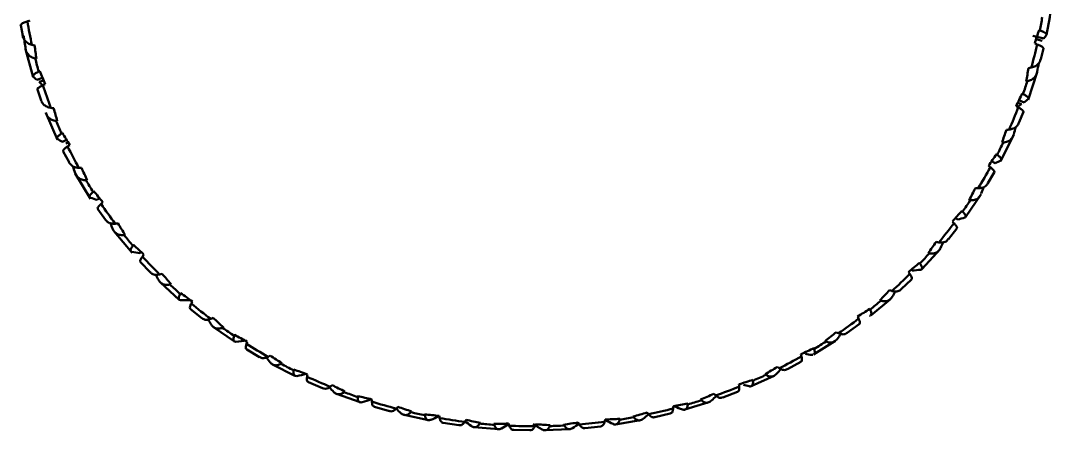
# Model space of a CAD drawing. Header units: millimetres. Extents: x -2161 to -582, y -4625 to -3434.
# Drawn here: x -1713.74 to -1706.89, y -4565.97 to -4563.24 of the extents above; entities that cross this region are included whole.
import ezdxf

# ---------------------------------------------------------------- set-up
doc = ezdxf.new("R2010")
doc.units = ezdxf.units.MM
doc.header["$LTSCALE"] = 0.5
doc.layers.add('AM_0', color=7, linetype='Continuous', lineweight=50)

msp = doc.modelspace()

# ---------------------------------------------------------------- linework, layer by layer
at = {"layer": 'AM_0'}
for p, q in [((-1713.7362, -4563.2751), (-1713.7224, -4563.3455)), ((-1707.013, -4563.3448), (-1706.9401, -4563.3638)), ((-1706.992, -4563.3677), (-1706.9511, -4563.3784)), ((-1713.7038, -4563.4332), (-1713.653, -4563.6194)), ((-1706.9615, -4563.5004), (-1706.9436, -4563.429)), ((-1707.0448, -4563.7699), (-1706.9845, -4563.5862)), ((-1713.591, -4563.625), (-1713.6295, -4563.6385)), ((-1713.584, -4563.6414), (-1713.6142, -4563.652)), ((-1713.6253, -4563.7029), (-1713.5998, -4563.7754)), ((-1707.1143, -4563.7902), (-1707.0897, -4563.8001)), ((-1707.1062, -4563.7737), (-1707.0721, -4563.7874)), ((-1713.5693, -4563.8575), (-1713.4919, -4564.0355)), ((-1707.1064, -4563.924), (-1707.0766, -4563.8512)), ((-1707.2274, -4564.1782), (-1707.1409, -4564.0039)), ((-1713.4316, -4564.0363), (-1713.4581, -4564.0497)), ((-1713.4214, -4564.0531), (-1713.4365, -4564.0607)), ((-1713.4533, -4564.1126), (-1713.4153, -4564.1853)), ((-1707.2873, -4564.1775), (-1707.2647, -4564.1903)), ((-1713.3743, -4564.2607), (-1713.2717, -4564.427)), ((-1707.312, -4564.3248), (-1707.2695, -4564.2526)), ((-1713.2122, -4564.4242), (-1713.2284, -4564.4352)), ((-1707.4612, -4564.5496), (-1707.3566, -4564.3976)), ((-1713.2235, -4564.4967), (-1713.1728, -4564.5672)), ((-1707.5272, -4564.5552), (-1707.5142, -4564.5649)), ((-1707.4619, -4564.5509), (-1707.4654, -4564.5526)), ((-1707.5741, -4564.6951), (-1707.519, -4564.6259)), ((-1713.1147, -4564.6443), (-1712.9966, -4564.7867)), ((-1707.752, -4564.8958), (-1707.6276, -4564.76)), ((-1712.9445, -4564.7879), (-1712.9367, -4564.781)), ((-1712.94, -4564.8481), (-1712.877, -4564.9142)), ((-1707.8215, -4564.8991), (-1707.8161, -4564.9043)), ((-1707.8876, -4565.0281), (-1707.8203, -4564.9641)), ((-1712.8081, -4564.9831), (-1712.6828, -4565.0978)), ((-1712.6102, -4565.0993), (-1712.6119, -4565.1013)), ((-1708.0903, -4565.2018), (-1707.9601, -4565.0938)), ((-1712.6082, -4565.1604), (-1712.5336, -4565.2199)), ((-1708.0938, -4565.2041), (-1708.0989, -4565.2046)), ((-1712.4552, -4565.2792), (-1712.317, -4565.375)), ((-1708.2464, -4565.3176), (-1708.168, -4565.261)), ((-1708.47, -4565.4622), (-1708.3278, -4565.3733)), ((-1712.2341, -4565.4277), (-1712.1492, -4565.4785)), ((-1708.6438, -4565.5584), (-1708.5556, -4565.511)), ((-1708.4752, -4565.4644), (-1708.481, -4565.4643)), ((-1712.0629, -4565.5272), (-1711.9144, -4565.6034)), ((-1711.8245, -4565.645), (-1711.7308, -4565.6856)), ((-1708.8841, -4565.6721), (-1708.7325, -4565.6031)), ((-1711.6385, -4565.7227), (-1711.4822, -4565.7786)), ((-1709.0721, -4565.7461), (-1708.976, -4565.7096)), ((-1709.3249, -4565.8275), (-1709.1665, -4565.779)), ((-1711.3871, -4565.8085), (-1711.2869, -4565.8372)), ((-1711.1899, -4565.8622), (-1711.0283, -4565.8974)), ((-1709.5234, -4565.8773), (-1709.4215, -4565.8531)), ((-1710.9297, -4565.915), (-1710.8253, -4565.9308)), ((-1709.7845, -4565.9256), (-1709.6216, -4565.8978)), ((-1710.7256, -4565.9432), (-1710.5612, -4565.9575)), ((-1710.4609, -4565.9624), (-1710.3547, -4565.9648)), ((-1710.2543, -4565.9644), (-1710.0894, -4565.9577)), ((-1709.9892, -4565.9498), (-1709.8839, -4565.9387))]:
    msp.add_line(p, q, dxfattribs=at)
at = {"layer": 'AM_0', "flags": 128}
for points in [[(-1713.6755, -4563.2446), (-1713.6775, -4563.2453), (-1713.6796, -4563.2459), (-1713.6816, -4563.2466), (-1713.6837, -4563.2473), (-1713.6857, -4563.2479), (-1713.6878, -4563.2486), (-1713.6899, -4563.2492), (-1713.6919, -4563.2499)], [(-1706.9663, -4563.31), (-1706.9671, -4563.3097), (-1706.9679, -4563.3094), (-1706.9687, -4563.3091), (-1706.9695, -4563.3088), (-1706.9703, -4563.3085), (-1706.9711, -4563.3082), (-1706.9719, -4563.3079), (-1706.9727, -4563.3076)], [(-1706.9853, -4563.4022), (-1706.9873, -4563.4014), (-1706.9893, -4563.4007), (-1706.9913, -4563.3999), (-1706.9933, -4563.3991), (-1706.9953, -4563.3984), (-1706.9973, -4563.3976), (-1706.9993, -4563.3969), (-1707.0013, -4563.3961)], [(-1713.6322, -4563.499), (-1713.6335, -4563.4879), (-1713.6349, -4563.4768), (-1713.6363, -4563.4657), (-1713.6376, -4563.4546), (-1713.639, -4563.4435), (-1713.6404, -4563.4324), (-1713.6417, -4563.4213), (-1713.6431, -4563.4102)], [(-1713.6101, -4563.5802), (-1713.6108, -4563.5805), (-1713.6116, -4563.5809), (-1713.6123, -4563.5813), (-1713.6131, -4563.5816), (-1713.6138, -4563.582), (-1713.6146, -4563.5824), (-1713.6153, -4563.5827), (-1713.6161, -4563.5831)], [(-1707.0783, -4563.7315), (-1707.0791, -4563.7311), (-1707.0798, -4563.7307), (-1707.0805, -4563.7303), (-1707.0812, -4563.7299), (-1707.082, -4563.7295), (-1707.0827, -4563.7291), (-1707.0834, -4563.7287), (-1707.0841, -4563.7283)], [(-1713.4594, -4563.9901), (-1713.4601, -4563.9906), (-1713.4608, -4563.991), (-1713.4615, -4563.9915), (-1713.4621, -4563.9919), (-1713.4628, -4563.9924), (-1713.4635, -4563.9929), (-1713.4642, -4563.9933), (-1713.4648, -4563.9938)], [(-1707.2508, -4564.1348), (-1707.2515, -4564.1344), (-1707.2521, -4564.1339), (-1707.2527, -4564.1334), (-1707.2534, -4564.1329), (-1707.254, -4564.1324), (-1707.2547, -4564.1319), (-1707.2553, -4564.1314), (-1707.256, -4564.131)], [(-1713.2504, -4564.3771), (-1713.251, -4564.3777), (-1713.2516, -4564.3782), (-1713.2521, -4564.3787), (-1713.2527, -4564.3793), (-1713.2533, -4564.3798), (-1713.2539, -4564.3803), (-1713.2545, -4564.3809), (-1713.2551, -4564.3814)], [(-1707.4805, -4564.5125), (-1707.4811, -4564.5119), (-1707.4816, -4564.5114), (-1707.4822, -4564.5108), (-1707.4827, -4564.5103), (-1707.4833, -4564.5097), (-1707.4838, -4564.5091), (-1707.4844, -4564.5086), (-1707.4849, -4564.508)], [(-1712.9868, -4564.734), (-1712.9873, -4564.7346), (-1712.9878, -4564.7352), (-1712.9883, -4564.7358), (-1712.9888, -4564.7364), (-1712.9892, -4564.737), (-1712.9897, -4564.7376), (-1712.9902, -4564.7382), (-1712.9907, -4564.7388)], [(-1707.7632, -4564.8575), (-1707.7637, -4564.8568), (-1707.7641, -4564.8562), (-1707.7645, -4564.8556), (-1707.765, -4564.855), (-1707.7654, -4564.8543), (-1707.7659, -4564.8537), (-1707.7663, -4564.8531), (-1707.7668, -4564.8525)], [(-1712.6737, -4565.054), (-1712.674, -4565.0546), (-1712.6744, -4565.0553), (-1712.6748, -4565.0559), (-1712.6751, -4565.0566), (-1712.6755, -4565.0573), (-1712.6759, -4565.0579), (-1712.6763, -4565.0586), (-1712.6766, -4565.0592)], [(-1708.0936, -4565.1633), (-1708.0939, -4565.1626), (-1708.0943, -4565.1619), (-1708.0946, -4565.1613), (-1708.0949, -4565.1606), (-1708.0952, -4565.1599), (-1708.0956, -4565.1592), (-1708.0959, -4565.1586), (-1708.0962, -4565.1579)], [(-1712.3167, -4565.3312), (-1712.317, -4565.3319), (-1712.3172, -4565.3326), (-1712.3175, -4565.3333), (-1712.3177, -4565.334), (-1712.318, -4565.3347), (-1712.3182, -4565.3354), (-1712.3185, -4565.3361), (-1712.3187, -4565.3368)]]:
    msp.add_lwpolyline(points, dxfattribs=at)
at = {"layer": 'AM_0'}
for centre, radius, start, end in [((-1709.894, -4562.7258), 3.0336, 348.34265, 351.92445), ((-1710.7425, -4562.7538), 2.9908, 189.54775, 192.58804), ((-1709.9006, -4562.7546), 2.9864, 349.28215, 350.98495), ((-1772.3609, -4542.2515), 68.6948, 342.072967, 342.150556), ((-1711.4792, -4554.5779), 9.0934, 256.11467, 256.2337), ((-1709.9175, -4562.751), 3.0037, 344.44825, 347.47987), ((-1710.7242, -4562.7495), 3.0096, 194.38556, 196.07961), ((-1711.4711, -4554.6033), 9.1544, 256.29849, 256.34552), ((-1663.8239, -4542.3773), 54.1131, 203.06814, 203.16697), ((-1817.6828, -4544.0235), 112.3522, 349.940447, 349.986146), ((-1708.7896, -4554.7636), 8.9683, 281.23507, 281.35509), ((-1701.4697, -4588.7068), 27.8127, 115.79734, 115.83195), ((-1710.701, -4562.7423), 3.0339, 197.87171, 200.88313), ((-1709.9393, -4562.7447), 3.0264, 340.96913, 342.65692), ((-1708.7996, -4554.7886), 9.0292, 281.12232, 281.16973), ((-1750.8707, -4542.4317), 48.691, 333.95285, 334.06293), ((-1719.6638, -4586.7257), 26.1196, 61.27516, 61.31164), ((-1712.5078, -4555.1421), 8.7423, 263.24821, 263.37), ((-1642.4436, -4544.1716), 73.7411, 195.457942, 195.527777), ((-1709.9655, -4562.735), 3.0543, 336.18613, 339.18412), ((-1710.6738, -4562.7315), 3.0632, 202.66076, 204.33498), ((-1712.4942, -4555.1662), 8.8032, 263.43629, 263.4844), ((-1677.8272, -4542.505), 41.6085, 211.08867, 211.21805), ((-1766.342, -4544.2301), 62.359, 341.46311, 341.545869), ((-1707.8004, -4555.3736), 8.6177, 274.06409, 274.18683), ((-1700.4487, -4583.2764), 23.1707, 124.01576, 124.05616), ((-1710.6431, -4562.7169), 3.0972, 206.10489, 209.07515), ((-1709.9952, -4562.7215), 3.087, 332.75165, 334.41728), ((-1707.8159, -4555.397), 8.6786, 273.9488, 273.99728), ((-1739.3769, -4542.533), 38.7069, 325.94388, 326.08332), ((-1713.4222, -4555.8287), 8.3936, 270.4926, 270.61702), ((-1668.2318, -4544.295), 49.306, 203.83759, 203.94275), ((-1710.0276, -4562.7039), 3.1238, 328.03781, 330.99118), ((-1720.3323, -4581.4796), 21.6307, 52.93729, 52.98015), ((-1713.4034, -4555.8507), 8.4545, 270.68473, 270.73387), ((-1710.6102, -4562.6981), 3.1351, 210.82635, 212.4749), ((-1747.0936, -4544.3093), 44.4728, 333.08959, 333.20652), ((-1706.9291, -4556.0989), 8.2708, 266.76737, 266.89268), ((-1686.3036, -4542.5644), 34.6688, 218.98928, 219.14572), ((-1700.3039, -4578.485), 19.0535, 132.55912, 132.60692), ((-1710.5759, -4562.6753), 3.1763, 214.2168, 217.13755), ((-1710.0616, -4562.6822), 3.1641, 324.65871, 326.29715), ((-1706.9495, -4556.12), 8.3317, 266.64969, 266.69918), ((-1732.0426, -4542.5727), 32.9277, 318.06313, 318.2283), ((-1714.2135, -4556.617), 8.0522, 277.89103, 278.01788), ((-1680.7351, -4544.2989), 38.1918, 212.09381, 212.23079), ((-1710.0962, -4562.6566), 3.2072, 320.02579, 322.92771), ((-1720.2506, -4576.9818), 17.7535, 44.26612, 44.31694), ((-1714.1901, -4556.6362), 8.1132, 278.0869, 278.13699), ((-1710.5413, -4562.6485), 3.2201, 218.85821, 220.47762), ((-1692.1496, -4542.5753), 30.417, 226.76034, 226.94004), ((-1736.847, -4544.2746), 35.6355, 324.85363, 325.00097), ((-1706.1829, -4556.9179), 7.9339, 259.30087, 259.42852), ((-1700.6881, -4574.5476), 15.6392, 141.44008, 141.49683), ((-1710.5072, -4562.6182), 3.2656, 222.18825, 225.05547), ((-1710.1305, -4562.6272), 3.2524, 316.70783, 318.31649), ((-1706.2077, -4556.9359), 7.995, 259.18102, 259.23142), ((-1726.7988, -4542.5717), 29.3027, 310.31662, 310.50366), ((-1714.8776, -4557.4835), 7.7267, 285.48874, 285.61771), ((-1688.2754, -4544.2011), 32.1062, 220.20157, 220.36623), ((-1710.1636, -4562.5948), 3.2987, 312.16062, 315.00863), ((-1719.7523, -4573.3544), 14.5994, 35.25667, 35.31696), ((-1714.8503, -4557.4992), 7.7881, 285.68788, 285.73879), ((-1710.4747, -4562.585), 3.3122, 226.74412, 228.33336), ((-1730.3269, -4544.1459), 30.5999, 316.7762, 316.94965), ((-1705.564, -4557.8064), 7.6169, 251.61924, 251.74887), ((-1696.5713, -4542.56), 27.6634, 234.40288, 234.60194), ((-1701.3132, -4571.4546), 12.9439, 150.64779, 150.71485), ((-1710.1946, -4562.5599), 3.3454, 308.90457, 310.48326), ((-1705.5925, -4557.8207), 7.6785, 251.49755, 251.54872), ((-1710.4444, -4562.5495), 3.3588, 230.01203, 232.82598), ((-1722.7229, -4542.5525), 26.9247, 302.69973, 302.90475), ((-1715.4163, -4558.4038), 7.4295, 293.33078, 293.4614), ((-1693.4739, -4544.0243), 28.454, 228.14884, 228.33671), ((-1710.2229, -4562.5234), 3.3916, 304.44119, 307.23699), ((-1719.0934, -4570.5345), 12.1455, 25.92995, 26.00093), ((-1715.3861, -4558.4154), 7.4916, 293.53245, 293.58399), ((-1710.417, -4562.5127), 3.4046, 234.48359, 236.04392), ((-1725.6588, -4543.9471), 27.5163, 308.86498, 309.06003), ((-1705.0681, -4558.74), 7.3334, 243.67845, 243.80949), ((-1700.1621, -4542.5411), 25.8288, 241.92768, 242.14225), ((-1701.983, -4569.0778), 10.8962, 160.14225, 160.22052), ((-1710.2479, -4562.4863), 3.4363, 301.24326, 302.79398), ((-1705.099, -4558.7499), 7.3959, 243.55546, 243.60717), ((-1710.3931, -4562.4757), 3.4488, 237.69232, 240.45709), ((-1719.3406, -4542.5375), 25.3333, 295.19847, 295.41766), ((-1718.4687, -4568.3806), 10.4309, 16.46468, 16.49711), ((-1715.8389, -4559.3543), 7.1766, 301.4586, 301.59014), ((-1697.4256, -4543.7942), 26.1623, 235.9361, 236.1427), ((-1715.8071, -4559.3612), 7.24, 301.66167, 301.71356), ((-1710.3728, -4562.4392), 3.4905, 242.08678, 243.62142), ((-1710.2692, -4562.4496), 3.4788, 296.85597, 299.60483), ((-1718.4386, -4568.3727), 10.304, 16.33758, 16.41996), ((-1702.5659, -4567.2494), 9.508, 169.7683, 169.80364), ((-1703.2484, -4542.5394), 24.6011, 249.35377, 249.58015), ((-1722.004, -4543.7045), 25.5668, 301.11526, 301.32747), ((-1704.683, -4559.6962), 7.1009, 235.43967, 235.5713), ((-1702.5858, -4567.2494), 9.3927, 169.85238, 169.94217), ((-1710.3564, -4562.4046), 3.5288, 245.24326, 247.96607), ((-1716.3823, -4542.5464), 24.2741, 287.7911, 288.02083), ((-1717.8735, -4566.6991), 8.9686, 6.56173, 6.65555), ((-1717.8881, -4566.6957), 9.0781, 6.70648, 6.74341), ((-1710.2867, -4562.4143), 3.5182, 293.70856, 295.23513), ((-1704.715, -4559.7014), 7.1648, 235.31617, 235.36809), ((-1716.163, -4560.3154), 6.9876, 309.9053, 310.03671), ((-1700.6716, -4543.5376), 24.7095, 243.57493, 243.79593), ((-1716.1312, -4560.3175), 7.0529, 310.10815, 310.15997), ((-1710.3439, -4562.3727), 3.5631, 249.57268, 251.08639), ((-1718.9291, -4543.4447), 24.3371, 293.51181, 293.73694), ((-1704.3882, -4560.6576), 6.9401, 226.87455, 227.00559), ((-1710.3004, -4562.3815), 3.5537, 289.38488, 292.09498), ((-1706.0256, -4542.5723), 23.803, 256.70671, 256.94139), ((-1703.0696, -4565.7985), 8.4294, 179.58579, 179.6255), ((-1703.075, -4565.8063), 8.329, 179.68025, 179.7811), ((-1710.3348, -4562.3446), 3.5926, 252.68695, 255.37745), ((-1713.6821, -4542.5949), 23.6018, 280.45, 280.6868), ((-1710.3104, -4562.3522), 3.5847, 286.27743, 287.78507), ((-1717.4281, -4565.349), 8.1345, 356.86964, 356.9108), ((-1704.4196, -4560.658), 7.0063, 226.75164, 226.80332), ((-1716.4143, -4561.275), 6.8862, 318.68944, 318.81931), ((-1703.5117, -4543.2797), 23.8153, 251.08582, 251.31716), ((-1716.3843, -4561.2722), 6.9544, 318.8899, 318.9411), ((-1710.3289, -4562.3212), 3.6168, 256.96708, 258.46579), ((-1708.6208, -4542.6519), 23.3343, 264.01687, 264.25644), ((-1703.4542, -4564.6), 7.7025, 189.40819, 189.45179), ((-1716.1859, -4543.1919), 23.5994, 286.03123, 286.26532), ((-1704.1552, -4561.6158), 6.8765, 217.97175, 218.10067), ((-1710.3172, -4562.3274), 3.6104, 282.00128, 284.68294), ((-1717.4273, -4565.3583), 8.0385, 356.70834, 356.81289), ((-1703.4473, -4564.611), 7.6134, 189.51191, 189.62265), ((-1710.3255, -4562.3032), 3.635, 260.0515, 262.72101), ((-1716.6262, -4562.2324), 6.901, 327.80806, 327.93464), ((-1706.1267, -4543.0426), 23.322, 258.49597, 258.73386), ((-1716.6002, -4562.2254), 6.9733, 328.00341, 328.05329), ((-1710.3241, -4562.2912), 3.6472, 264.30065, 265.79102), ((-1711.126, -4542.7838), 23.1453, 271.31771, 271.55885), ((-1703.7427, -4563.5477), 7.2511, 199.12155, 199.16836), ((-1703.7259, -4563.5584), 7.1706, 199.23292, 199.35177), ((-1710.3237, -4562.2856), 3.6527, 267.36905, 270.02992), ((-1716.8381, -4563.2032), 7.067, 337.23032, 337.35158), ((-1708.6361, -4542.8433), 23.1423, 265.83708, 266.07797), ((-1716.8184, -4563.1932), 7.145, 337.41744, 337.46521), ((-1710.3237, -4562.2865), 3.6519, 271.60702, 273.09611), ((-1713.62, -4542.9666), 23.225, 278.64421, 278.88357), ((-1703.972, -4562.5669), 7.0148, 208.62678, 208.676), ((-1703.948, -4562.5752), 6.9407, 208.74387, 208.86879), ((-1710.3231, -4562.2941), 3.6443, 274.67398, 277.33897), ((-1717.092, -4564.2242), 7.4278, 346.89414, 347.00798), ((-1711.1284, -4542.6928), 23.2363, 273.1434, 273.38391), ((-1710.3212, -4562.3078), 3.6304, 278.92109, 280.41604), ((-1717.0812, -4564.213), 7.5135, 347.06981, 347.11464), ((-1704.184, -4561.6114), 6.946, 217.85088, 217.9017)]:
    msp.add_arc(centre, radius, start, end, dxfattribs=at)
for major_axis, ratio, start_param, end_param in [((-0.2647, 5.376), 0.642314, 1.697488, 1.713858), ((-3.4555, 0.7084), 0.326194, 2.993628, 3.018174), ((0.3789, 5.3646), 0.641692, 4.553791, 4.564636), ((-3.4495, -0.9168), 0.335831, 0.189126, 0.213671), ((-3.4495, -0.9168), 0.335831, 0.228139, 0.251451), ((-3.4452, 1.0317), 0.341969, 2.857389, 2.877841), ((-3.4452, 1.0317), 0.341969, 2.892309, 2.916854), ((0.6957, 5.3112), 0.638767, 4.509851, 4.5197), ((-3.4353, -1.2387), 0.354297, 0.287668, 0.312214), ((-0.8956, 5.2604), 0.635963, 1.792857, 1.801983), ((-3.4285, 1.3528), 0.361689, 2.795428, 2.819974), ((1.0043, 5.2269), 0.634103, 4.4652, 4.474192), ((-3.4133, -1.5582), 0.375863, 0.381395, 0.40594), ((-3.4032, 1.6713), 0.384052, 2.703496, 2.728042), ((-1.1969, 5.1569), 0.630183, 1.838808, 1.847257), ((1.3011, 5.1131), 0.627707, 4.419528, 4.427809), ((-3.3813, -1.8747), 0.399291, 0.470053, 0.494598), ((-3.3671, 1.9865), 0.407877, 2.616642, 2.641188), ((-1.4845, 5.0249), 0.622675, 1.885686, 1.89374), ((1.5831, 4.9714), 0.619586, 4.372548, 4.380656), ((-3.337, -2.1875), 0.42353, 0.553695, 0.578241), ((-1.7556, 4.8663), 0.613447, 1.933444, 1.941708), ((-3.278, -2.4956), 0.447762, 0.632563, 0.657108), ((1.8477, 4.8038), 0.609747, 4.323986, 4.33237), ((-2.008, 4.6832), 0.602506, 1.982757, 1.991423), ((-3.253, 2.604), 0.45627, 2.46722, 2.482034), ((-3.2022, -2.7979), 0.471387, 0.70699, 0.726578), ((2.093, 4.6125), 0.598197, 4.273589, 4.28245), ((-2.24, 4.4778), 0.589859, 2.033936, 2.043131), ((-3.1708, 2.9039), 0.479571, 2.396878, 2.409101), ((-3.1079, -3.0931), 0.49399, 0.777342, 0.795265), ((2.3174, 4.3997), 0.584945, 4.221114, 4.230686), ((-2.4504, 4.2524), 0.575516, 2.086899, 2.097071), ((2.52, 4.1677), 0.570001, 4.166322, 4.176915), ((-3.0695, 3.1962), 0.501737, 2.324658, 2.340113), ((2.9935, 3.3796), 0.515296, 3.985567, 4.000234), ((-2.6385, 4.0093), 0.559492, 2.14171, 2.153481), ((2.8578, 3.6555), 0.535129, 4.048812, 4.062048), ((-2.8042, 3.7508), 0.541815, 2.195189, 2.21261), ((2.7001, 3.9189), 0.553384, 4.108973, 4.121446), ((-2.9477, 3.4791), 0.522534, 2.260977, 2.274724)]:
    msp.add_ellipse((-1710.3237, -4562.497), major_axis=major_axis, ratio=ratio, start_param=start_param, end_param=end_param, dxfattribs=at)
for points, knots in [([(-1713.7367, -4563.2763), (-1713.7366, -4563.2741), (-1713.7364, -4563.2697), (-1713.7207, -4563.2604), (-1713.7027, -4563.2534), (-1713.6923, -4563.25), (-1713.6919, -4563.2499)], [0, 0, 0, 0, 0.330956, 0.668426, 0.986616, 1, 1, 1, 1]), ([(-1706.9663, -4563.31), (-1706.9582, -4563.3133), (-1706.942, -4563.3199), (-1706.9271, -4563.3291), (-1706.9217, -4563.3353), (-1706.9227, -4563.338), (-1706.923, -4563.3388)], [0, 0, 0, 0, 0.2803892, 0.5605017, 0.8717329, 1, 1, 1, 1]), ([(-1713.6614, -4563.4056), (-1713.6708, -4563.4024), (-1713.6895, -4563.3958), (-1713.7102, -4563.3767), (-1713.7211, -4563.3572), (-1713.7235, -4563.3442), (-1713.7242, -4563.34)], [0, 0, 0, 0, 0.276014, 0.551764, 0.857891, 1, 1, 1, 1]), ([(-1713.6395, -4563.4972), (-1713.6491, -4563.4939), (-1713.6682, -4563.4873), (-1713.6895, -4563.4678), (-1713.7006, -4563.4484), (-1713.7031, -4563.4355), (-1713.7038, -4563.4318)], [0, 0, 0, 0, 0.280389, 0.560502, 0.871733, 1, 1, 1, 1]), ([(-1706.9853, -4563.4022), (-1706.9773, -4563.4054), (-1706.9615, -4563.4119), (-1706.9471, -4563.4208), (-1706.9419, -4563.427), (-1706.943, -4563.4297), (-1706.9434, -4563.4305)], [0, 0, 0, 0, 0.276014, 0.551764, 0.857891, 1, 1, 1, 1]), ([(-1706.9592, -4563.4936), (-1706.9626, -4563.5046), (-1706.9689, -4563.5251), (-1706.9936, -4563.5471), (-1707.0144, -4563.5535), (-1707.0238, -4563.5563)], [0, 0, 0, 0, 0.3862823, 0.7233721, 1, 1, 1, 1]), ([(-1713.6538, -4563.6152), (-1713.6543, -4563.6125), (-1713.6552, -4563.6076), (-1713.6402, -4563.5956), (-1713.6236, -4563.587), (-1713.6161, -4563.5831)], [0, 0, 0, 0, 0.383707, 0.720941, 1, 1, 1, 1]), ([(-1706.9844, -4563.5843), (-1706.988, -4563.5952), (-1706.9947, -4563.6157), (-1707.0199, -4563.6376), (-1707.041, -4563.6439), (-1707.0505, -4563.6468)], [0, 0, 0, 0, 0.383707, 0.720941, 1, 1, 1, 1]), ([(-1713.6249, -4563.7049), (-1713.6255, -4563.7023), (-1713.6268, -4563.6975), (-1713.6123, -4563.6857), (-1713.5959, -4563.6772), (-1713.5885, -4563.6733)], [0, 0, 0, 0, 0.3862823, 0.7233721, 1, 1, 1, 1]), ([(-1707.0783, -4563.7315), (-1707.071, -4563.7358), (-1707.0564, -4563.7444), (-1707.0443, -4563.7553), (-1707.0411, -4563.762), (-1707.0432, -4563.7645), (-1707.0438, -4563.7652)], [0, 0, 0, 0, 0.280389, 0.560502, 0.871733, 1, 1, 1, 1]), ([(-1713.5356, -4563.8237), (-1713.5452, -4563.8217), (-1713.5642, -4563.8176), (-1713.586, -4563.801), (-1713.5972, -4563.786), (-1713.6001, -4563.7765), (-1713.6004, -4563.7756)], [0, 0, 0, 0, 0.309824, 0.619352, 0.962977, 1, 1, 1, 1]), ([(-1713.5005, -4563.9117), (-1713.5103, -4563.9096), (-1713.5297, -4563.9054), (-1713.5524, -4563.8887), (-1713.565, -4563.8708), (-1713.5685, -4563.8584), (-1713.5696, -4563.8547)], [0, 0, 0, 0, 0.280389, 0.560502, 0.871733, 1, 1, 1, 1]), ([(-1707.1106, -4563.8204), (-1707.1034, -4563.8246), (-1707.0891, -4563.833), (-1707.0777, -4563.8435), (-1707.0744, -4563.8494), (-1707.0758, -4563.8513), (-1707.076, -4563.8515)], [0, 0, 0, 0, 0.312546, 0.624795, 0.971439, 1, 1, 1, 1]), ([(-1707.1074, -4563.9236), (-1707.1104, -4563.9306), (-1707.1174, -4563.9467), (-1707.1409, -4563.9628), (-1707.1618, -4563.9666), (-1707.1712, -4563.9682)], [0, 0, 0, 0, 0.299301, 0.684166, 1, 1, 1, 1]), ([(-1713.4933, -4564.0301), (-1713.4948, -4564.0276), (-1713.4977, -4564.0229), (-1713.4861, -4564.0092), (-1713.4715, -4563.9986), (-1713.4648, -4563.9938)], [0, 0, 0, 0, 0.3837073, 0.7209408, 1, 1, 1, 1]), ([(-1707.1404, -4564.0007), (-1707.1449, -4564.0111), (-1707.1534, -4564.0306), (-1707.18, -4564.0492), (-1707.2013, -4564.0528), (-1707.2109, -4564.0545)], [0, 0, 0, 0, 0.383707, 0.720941, 1, 1, 1, 1]), ([(-1713.4523, -4564.1121), (-1713.4532, -4564.1105), (-1713.4554, -4564.1067), (-1713.4451, -4564.0948), (-1713.4308, -4564.0844), (-1713.4244, -4564.0797)], [0, 0, 0, 0, 0.283643, 0.677108, 1, 1, 1, 1]), ([(-1707.2508, -4564.1348), (-1707.2444, -4564.14), (-1707.2317, -4564.1503), (-1707.2226, -4564.1626), (-1707.2216, -4564.1696), (-1707.2248, -4564.1718), (-1707.2257, -4564.1724)], [0, 0, 0, 0, 0.280389, 0.560502, 0.871733, 1, 1, 1, 1]), ([(-1713.35, -4564.222), (-1713.3595, -4564.2211), (-1713.3783, -4564.2193), (-1713.4016, -4564.2062), (-1713.411, -4564.1926), (-1713.4159, -4564.1856)], [0, 0, 0, 0, 0.325775, 0.65124, 1, 1, 1, 1]), ([(-1707.2957, -4564.2188), (-1707.2895, -4564.2238), (-1707.2772, -4564.2339), (-1707.268, -4564.2459), (-1707.2687, -4564.2505), (-1707.2691, -4564.2529)], [0, 0, 0, 0, 0.328351, 0.656388, 1, 1, 1, 1]), ([(-1713.3024, -4564.3046), (-1713.3121, -4564.3038), (-1713.3315, -4564.3021), (-1713.3551, -4564.2883), (-1713.369, -4564.2721), (-1713.3736, -4564.2602), (-1713.3749, -4564.2567)], [0, 0, 0, 0, 0.2803892, 0.5605017, 0.8717329, 1, 1, 1, 1]), ([(-1707.3131, -4564.3241), (-1707.3162, -4564.3297), (-1707.3239, -4564.3437), (-1707.3473, -4564.356), (-1707.3681, -4564.3571), (-1707.3774, -4564.3576)], [0, 0, 0, 0, 0.2653, 0.668841, 1, 1, 1, 1]), ([(-1713.2759, -4564.4169), (-1713.2771, -4564.4155), (-1713.2803, -4564.4121), (-1713.2729, -4564.3992), (-1713.2606, -4564.387), (-1713.2551, -4564.3814)], [0, 0, 0, 0, 0.254975, 0.662651, 1, 1, 1, 1]), ([(-1707.3642, -4564.4055), (-1707.3673, -4564.4108), (-1707.3752, -4564.4245), (-1707.3988, -4564.4365), (-1707.4198, -4564.4375), (-1707.4293, -4564.438)], [0, 0, 0, 0, 0.255997, 0.663113, 1, 1, 1, 1]), ([(-1713.2224, -4564.496), (-1713.2237, -4564.4947), (-1713.2271, -4564.4915), (-1713.22, -4564.479), (-1713.2079, -4564.4668), (-1713.2024, -4564.4614)], [0, 0, 0, 0, 0.2498274, 0.6618662, 1, 1, 1, 1]), ([(-1707.4805, -4564.5125), (-1707.4753, -4564.5184), (-1707.4648, -4564.5301), (-1707.4585, -4564.543), (-1707.4606, -4564.5473), (-1707.4616, -4564.5493)], [0, 0, 0, 0, 0.344586, 0.688831, 1, 1, 1, 1]), ([(-1713.108, -4564.5929), (-1713.1172, -4564.5932), (-1713.1357, -4564.5938), (-1713.1585, -4564.5843), (-1713.1682, -4564.5728), (-1713.1729, -4564.5673)], [0, 0, 0, 0, 0.340908, 0.681491, 1, 1, 1, 1]), ([(-1713.0488, -4564.6687), (-1713.0583, -4564.6691), (-1713.0772, -4564.6699), (-1713.1013, -4564.6592), (-1713.1163, -4564.6448), (-1713.1218, -4564.6335), (-1713.1234, -4564.6302)], [0, 0, 0, 0, 0.280389, 0.560502, 0.871733, 1, 1, 1, 1]), ([(-1707.5373, -4564.59), (-1707.5321, -4564.5957), (-1707.5219, -4564.6072), (-1707.5159, -4564.6197), (-1707.518, -4564.6239), (-1707.519, -4564.6259)], [0, 0, 0, 0, 0.343344, 0.68636, 1, 1, 1, 1]), ([(-1707.5752, -4564.6943), (-1707.5781, -4564.6985), (-1707.5863, -4564.7105), (-1707.6093, -4564.7192), (-1707.6294, -4564.7177), (-1707.6384, -4564.7171)], [0, 0, 0, 0, 0.231311, 0.65352, 1, 1, 1, 1]), ([(-1713.0035, -4564.7756), (-1713.005, -4564.7747), (-1713.0092, -4564.7718), (-1713.0049, -4564.7586), (-1712.9951, -4564.745), (-1712.9907, -4564.7388)], [0, 0, 0, 0, 0.221354, 0.647427, 1, 1, 1, 1]), ([(-1707.6265, -4564.755), (-1707.6325, -4564.764), (-1707.6438, -4564.781), (-1707.6719, -4564.7926), (-1707.6923, -4564.7909), (-1707.7015, -4564.7901)], [0, 0, 0, 0, 0.383707, 0.720941, 1, 1, 1, 1]), ([(-1712.939, -4564.8472), (-1712.9405, -4564.8463), (-1712.9449, -4564.8437), (-1712.9408, -4564.8309), (-1712.9312, -4564.8174), (-1712.9269, -4564.8113)], [0, 0, 0, 0, 0.216521, 0.646854, 1, 1, 1, 1]), ([(-1707.7632, -4564.8575), (-1707.7591, -4564.864), (-1707.7508, -4564.877), (-1707.748, -4564.8908), (-1707.7515, -4564.8975), (-1707.7567, -4564.8985), (-1707.7583, -4564.8989)], [0, 0, 0, 0, 0.280389, 0.560502, 0.871733, 1, 1, 1, 1]), ([(-1712.8142, -4564.9296), (-1712.823, -4564.9311), (-1712.8406, -4564.934), (-1712.8626, -4564.9278), (-1712.8724, -4564.9183), (-1712.8768, -4564.914)], [0, 0, 0, 0, 0.355749, 0.711159, 1, 1, 1, 1]), ([(-1712.7444, -4564.9972), (-1712.7535, -4564.9988), (-1712.7716, -4565.0019), (-1712.7958, -4564.9943), (-1712.8115, -4564.9819), (-1712.8179, -4564.9713), (-1712.8198, -4564.9683)], [0, 0, 0, 0, 0.280389, 0.560502, 0.871733, 1, 1, 1, 1]), ([(-1707.8307, -4564.927), (-1707.8268, -4564.9333), (-1707.8188, -4564.9459), (-1707.8158, -4564.9586), (-1707.8191, -4564.9622), (-1707.8206, -4564.9639)], [0, 0, 0, 0, 0.357972, 0.715603, 1, 1, 1, 1]), ([(-1707.8885, -4565.0272), (-1707.8911, -4565.0303), (-1707.8997, -4565.0405), (-1707.9218, -4565.0458), (-1707.9409, -4565.0418), (-1707.9495, -4565.04)], [0, 0, 0, 0, 0.198554, 0.638755, 1, 1, 1, 1]), ([(-1712.675, -4565.1008), (-1712.6794, -4565.0994), (-1712.6876, -4565.0968), (-1712.6872, -4565.0808), (-1712.6799, -4565.066), (-1712.6766, -4565.0592)], [0, 0, 0, 0, 0.383707, 0.720941, 1, 1, 1, 1]), ([(-1707.9474, -4565.0789), (-1707.954, -4565.0871), (-1707.9664, -4565.1026), (-1707.9944, -4565.1106), (-1708.0139, -4565.1063), (-1708.0227, -4565.1044)], [0, 0, 0, 0, 0.383707, 0.720941, 1, 1, 1, 1]), ([(-1712.6074, -4565.1594), (-1712.6089, -4565.1588), (-1712.6141, -4565.1569), (-1712.613, -4565.144), (-1712.606, -4565.1295), (-1712.6028, -4565.123)], [0, 0, 0, 0, 0.184955, 0.632625, 1, 1, 1, 1]), ([(-1708.0936, -4565.1633), (-1708.0908, -4565.1702), (-1708.0851, -4565.1839), (-1708.0848, -4565.1968), (-1708.0891, -4565.1999), (-1708.0909, -4565.2011)], [0, 0, 0, 0, 0.373843, 0.747317, 1, 1, 1, 1]), ([(-1712.4739, -4565.2258), (-1712.4822, -4565.2284), (-1712.4987, -4565.2334), (-1712.5196, -4565.2303), (-1712.5293, -4565.2226), (-1712.5333, -4565.2195)], [0, 0, 0, 0, 0.369721, 0.73909, 1, 1, 1, 1]), ([(-1708.1706, -4565.2236), (-1708.1679, -4565.2303), (-1708.1624, -4565.2438), (-1708.1622, -4565.2563), (-1708.1665, -4565.2593), (-1708.1683, -4565.2605)], [0, 0, 0, 0, 0.371668, 0.742981, 1, 1, 1, 1]), ([(-1712.3949, -4565.2839), (-1712.4034, -4565.2866), (-1712.4205, -4565.292), (-1712.4443, -4565.2875), (-1712.4605, -4565.2771), (-1712.4675, -4565.2674), (-1712.4696, -4565.2646)], [0, 0, 0, 0, 0.280389, 0.560502, 0.871733, 1, 1, 1, 1]), ([(-1708.2471, -4565.3167), (-1708.2495, -4565.319), (-1708.2581, -4565.3274), (-1708.279, -4565.3296), (-1708.2968, -4565.3233), (-1708.3048, -4565.3205)], [0, 0, 0, 0, 0.1683276, 0.6251309, 1, 1, 1, 1]), ([(-1712.3068, -4565.3774), (-1712.312, -4565.3767), (-1712.3218, -4565.3753), (-1712.3252, -4565.3595), (-1712.3208, -4565.3439), (-1712.3187, -4565.3368)], [0, 0, 0, 0, 0.383707, 0.720941, 1, 1, 1, 1]), ([(-1708.3126, -4565.359), (-1708.3197, -4565.3663), (-1708.333, -4565.3801), (-1708.3604, -4565.3846), (-1708.3785, -4565.378), (-1708.3867, -4565.3749)], [0, 0, 0, 0, 0.383707, 0.720941, 1, 1, 1, 1]), ([(-1712.2335, -4565.4267), (-1712.235, -4565.4264), (-1712.2408, -4565.4252), (-1712.2425, -4565.4126), (-1712.2382, -4565.3974), (-1712.2363, -4565.3906)], [0, 0, 0, 0, 0.156411, 0.61976, 1, 1, 1, 1]), ([(-1708.4655, -4565.4243), (-1708.464, -4565.4314), (-1708.4609, -4565.4457), (-1708.4634, -4565.4582), (-1708.4686, -4565.4605), (-1708.4705, -4565.4614)], [0, 0, 0, 0, 0.386626, 0.77287, 1, 1, 1, 1]), ([(-1712.0936, -4565.4761), (-1712.1012, -4565.4796), (-1712.1163, -4565.4867), (-1712.1358, -4565.4863), (-1712.1452, -4565.4803), (-1712.1488, -4565.478)], [0, 0, 0, 0, 0.3822293, 0.7640943, 1, 1, 1, 1]), ([(-1712.0069, -4565.5236), (-1712.0147, -4565.5273), (-1712.0302, -4565.5348), (-1712.0533, -4565.5332), (-1712.0696, -4565.5249), (-1712.0773, -4565.5162), (-1712.0795, -4565.5136)], [0, 0, 0, 0, 0.280389, 0.560502, 0.871733, 1, 1, 1, 1]), ([(-1708.5506, -4565.4742), (-1708.5491, -4565.4812), (-1708.5462, -4565.4952), (-1708.5487, -4565.5073), (-1708.5539, -4565.5096), (-1708.5559, -4565.5105)], [0, 0, 0, 0, 0.383847, 0.767328, 1, 1, 1, 1]), ([(-1711.9018, -4565.6048), (-1711.9077, -4565.6047), (-1711.9189, -4565.6047), (-1711.926, -4565.5895), (-1711.9244, -4565.5735), (-1711.9237, -4565.5663)], [0, 0, 0, 0, 0.383707, 0.720941, 1, 1, 1, 1]), ([(-1708.7152, -4565.59), (-1708.7226, -4565.5965), (-1708.7366, -4565.6085), (-1708.7629, -4565.6096), (-1708.7793, -4565.6007), (-1708.7868, -4565.5967)], [0, 0, 0, 0, 0.383707, 0.720941, 1, 1, 1, 1]), ([(-1708.6443, -4565.5575), (-1708.6463, -4565.5591), (-1708.6549, -4565.566), (-1708.6743, -4565.5654), (-1708.6904, -4565.557), (-1708.6977, -4565.5532)], [0, 0, 0, 0, 0.141922, 0.613229, 1, 1, 1, 1]), ([(-1711.8242, -4565.6442), (-1711.8255, -4565.6441), (-1711.8319, -4565.6436), (-1711.8362, -4565.6316), (-1711.8348, -4565.6161), (-1711.8342, -4565.6091)], [0, 0, 0, 0, 0.132134, 0.608817, 1, 1, 1, 1]), ([(-1708.8721, -4565.6355), (-1708.8718, -4565.6429), (-1708.8712, -4565.6576), (-1708.8783, -4565.6706), (-1708.8878, -4565.6748), (-1708.8953, -4565.6734), (-1708.8975, -4565.673)], [0, 0, 0, 0, 0.280389, 0.560502, 0.871733, 1, 1, 1, 1]), ([(-1711.6803, -4565.6757), (-1711.6847, -4565.6788), (-1711.6953, -4565.6865), (-1711.7132, -4565.6911), (-1711.725, -4565.6876), (-1711.7309, -4565.6858)], [0, 0, 0, 0, 0.258357, 0.625571, 1, 1, 1, 1]), ([(-1711.5875, -4565.7117), (-1711.5944, -4565.7164), (-1711.6082, -4565.7257), (-1711.63, -4565.727), (-1711.6462, -4565.7208), (-1711.6543, -4565.7131), (-1711.6567, -4565.7108)], [0, 0, 0, 0, 0.2803892, 0.5605017, 0.8717329, 1, 1, 1, 1]), ([(-1708.9637, -4565.6742), (-1708.9635, -4565.6813), (-1708.9631, -4565.6955), (-1708.9682, -4565.7069), (-1708.9741, -4565.7085), (-1708.9762, -4565.709)], [0, 0, 0, 0, 0.393952, 0.787529, 1, 1, 1, 1]), ([(-1711.4673, -4565.7785), (-1711.4738, -4565.7793), (-1711.4861, -4565.7807), (-1711.4969, -4565.7667), (-1711.4982, -4565.7507), (-1711.4988, -4565.7434)], [0, 0, 0, 0, 0.383707, 0.720941, 1, 1, 1, 1]), ([(-1711.3869, -4565.8078), (-1711.3881, -4565.8079), (-1711.395, -4565.8082), (-1711.4018, -4565.7969), (-1711.4033, -4565.7814), (-1711.4039, -4565.7745)], [0, 0, 0, 0, 0.113241, 0.600301, 1, 1, 1, 1]), ([(-1709.3057, -4565.7932), (-1709.3067, -4565.8005), (-1709.3088, -4565.8151), (-1709.3189, -4565.827), (-1709.3302, -4565.8299), (-1709.3382, -4565.8275), (-1709.3405, -4565.8268)], [0, 0, 0, 0, 0.280389, 0.560502, 0.871733, 1, 1, 1, 1]), ([(-1709.1478, -4565.7678), (-1709.1554, -4565.7732), (-1709.1698, -4565.7835), (-1709.1945, -4565.7813), (-1709.2089, -4565.7705), (-1709.2155, -4565.7656)], [0, 0, 0, 0, 0.383707, 0.720941, 1, 1, 1, 1]), ([(-1709.0724, -4565.7453), (-1709.0741, -4565.7464), (-1709.0826, -4565.7518), (-1709.1003, -4565.7488), (-1709.1145, -4565.7384), (-1709.1209, -4565.7338)], [0, 0, 0, 0, 0.120522, 0.603583, 1, 1, 1, 1]), ([(-1711.2418, -4565.8209), (-1711.2475, -4565.8261), (-1711.2591, -4565.8366), (-1711.2752, -4565.8408), (-1711.2838, -4565.8376), (-1711.2867, -4565.8365)], [0, 0, 0, 0, 0.4006474, 0.8009131, 1, 1, 1, 1]), ([(-1711.1445, -4565.8448), (-1711.1504, -4565.8503), (-1711.1623, -4565.8613), (-1711.1824, -4565.8652), (-1711.1981, -4565.861), (-1711.2065, -4565.8544), (-1711.209, -4565.8524)], [0, 0, 0, 0, 0.280389, 0.560502, 0.871733, 1, 1, 1, 1]), ([(-1711.0115, -4565.8954), (-1711.0186, -4565.897), (-1711.0318, -4565.9001), (-1711.046, -4565.8877), (-1711.0502, -4565.872), (-1711.0521, -4565.8649)], [0, 0, 0, 0, 0.383707, 0.720941, 1, 1, 1, 1]), ([(-1709.5236, -4565.8767), (-1709.525, -4565.8774), (-1709.5333, -4565.8816), (-1709.5491, -4565.8763), (-1709.5611, -4565.8643), (-1709.5665, -4565.8589)], [0, 0, 0, 0, 0.105126, 0.596643, 1, 1, 1, 1]), ([(-1709.4021, -4565.8199), (-1709.4031, -4565.8269), (-1709.4053, -4565.841), (-1709.4129, -4565.8514), (-1709.4195, -4565.8522), (-1709.4216, -4565.8524)], [0, 0, 0, 0, 0.401495, 0.802608, 1, 1, 1, 1]), ([(-1710.9296, -4565.9146), (-1710.9309, -4565.9147), (-1710.9382, -4565.9153), (-1710.9475, -4565.9055), (-1710.9517, -4565.8904), (-1710.9535, -4565.8836)], [0, 0, 0, 0, 0.108352, 0.601667, 1, 1, 1, 1]), ([(-1710.7861, -4565.909), (-1710.7908, -4565.9149), (-1710.8003, -4565.9267), (-1710.8144, -4565.9329), (-1710.8226, -4565.9308), (-1710.8252, -4565.9301)], [0, 0, 0, 0, 0.405667, 0.810947, 1, 1, 1, 1]), ([(-1710.6863, -4565.9203), (-1710.6911, -4565.9265), (-1710.7007, -4565.9389), (-1710.7188, -4565.9453), (-1710.7338, -4565.943), (-1710.7424, -4565.9374), (-1710.7449, -4565.9358)], [0, 0, 0, 0, 0.2803892, 0.5605017, 0.8717329, 1, 1, 1, 1]), ([(-1710.5429, -4565.9533), (-1710.5503, -4565.9559), (-1710.5642, -4565.9606), (-1710.5816, -4565.9503), (-1710.5886, -4565.9353), (-1710.5918, -4565.9285)], [0, 0, 0, 0, 0.383707, 0.720941, 1, 1, 1, 1]), ([(-1710.4609, -4565.9619), (-1710.4621, -4565.9622), (-1710.4697, -4565.9642), (-1710.4813, -4565.9554), (-1710.4883, -4565.941), (-1710.4914, -4565.9345)], [0, 0, 0, 0, 0.094948, 0.592056, 1, 1, 1, 1]), ([(-1710.0703, -4565.9511), (-1710.0779, -4565.9546), (-1710.0922, -4565.9612), (-1710.1124, -4565.9532), (-1710.1221, -4565.9393), (-1710.1265, -4565.933)], [0, 0, 0, 0, 0.383707, 0.720941, 1, 1, 1, 1]), ([(-1709.9893, -4565.9492), (-1709.9906, -4565.9497), (-1709.9985, -4565.9528), (-1710.0123, -4565.9456), (-1710.0219, -4565.9322), (-1710.0262, -4565.9262)], [0, 0, 0, 0, 0.096464, 0.592739, 1, 1, 1, 1]), ([(-1709.8576, -4565.9085), (-1709.86, -4565.9153), (-1709.8646, -4565.9289), (-1709.8745, -4565.9382), (-1709.8817, -4565.9381), (-1709.884, -4565.938)], [0, 0, 0, 0, 0.406095, 0.811804, 1, 1, 1, 1]), ([(-1709.7582, -4565.8943), (-1709.7606, -4565.9014), (-1709.7653, -4565.9156), (-1709.7783, -4565.926), (-1709.7911, -4565.9273), (-1709.7994, -4565.9239), (-1709.8018, -4565.9229)], [0, 0, 0, 0, 0.280389, 0.560502, 0.871733, 1, 1, 1, 1]), ([(-1709.6023, -4565.8889), (-1709.61, -4565.8934), (-1709.6245, -4565.9018), (-1709.6472, -4565.8966), (-1709.6593, -4565.8841), (-1709.6648, -4565.8784)], [0, 0, 0, 0, 0.383707, 0.720941, 1, 1, 1, 1]), ([(-1710.3218, -4565.9384), (-1710.3254, -4565.9448), (-1710.3325, -4565.9576), (-1710.3446, -4565.9655), (-1710.3523, -4565.9645), (-1710.3547, -4565.9641)], [0, 0, 0, 0, 0.407512, 0.814636, 1, 1, 1, 1]), ([(-1710.2213, -4565.9369), (-1710.2249, -4565.9437), (-1710.2321, -4565.9571), (-1710.2479, -4565.9656), (-1710.2619, -4565.9653), (-1710.2704, -4565.9608), (-1710.2729, -4565.9594)], [0, 0, 0, 0, 0.280389, 0.560502, 0.871733, 1, 1, 1, 1])]:
    msp.add_open_spline(points, degree=3, knots=knots, dxfattribs=at)

doc.saveas('drawing.dxf')
